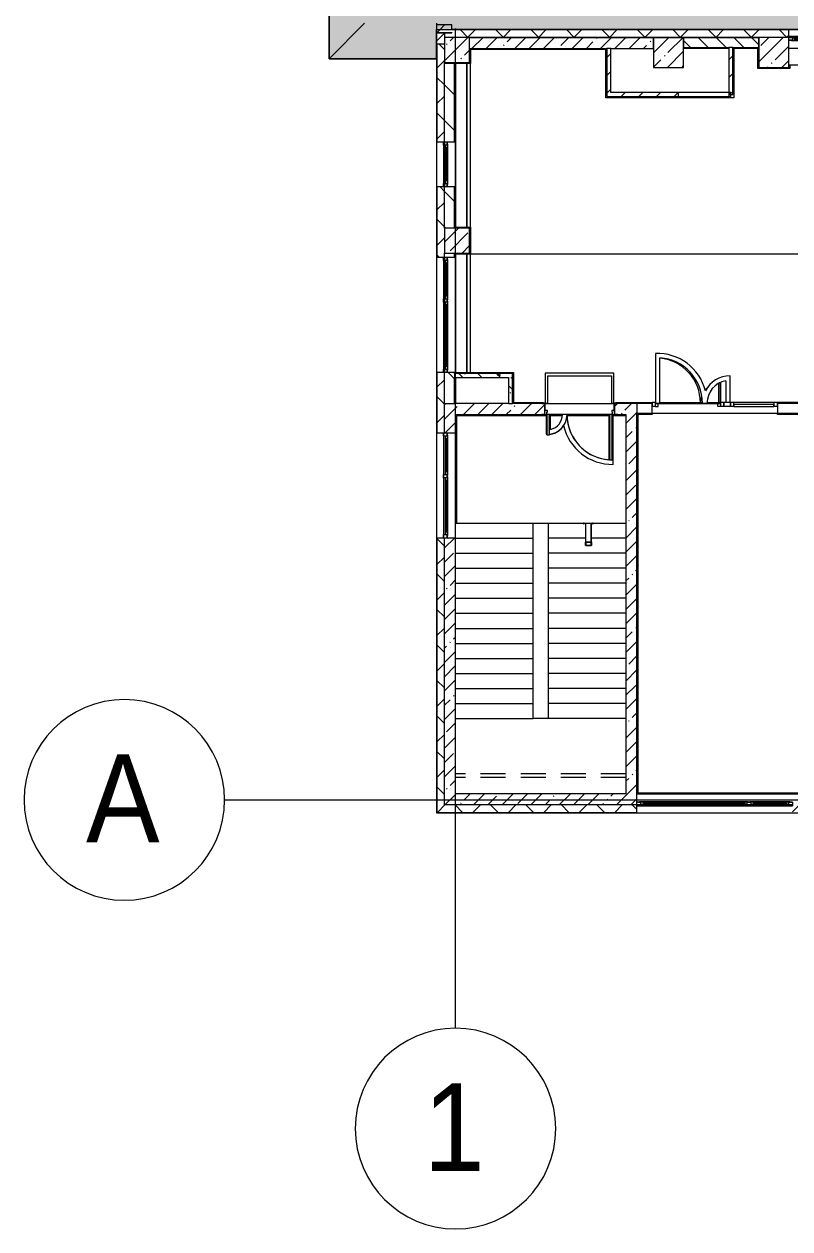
# Model space of a CAD drawing. Header units: millimetres. Extents: x -8624 to 200664, y -8553 to 29000.
# Drawn here: x -8496 to 6781, y -8553 to 15466 of the extents above; entities that cross this region are included whole.
import ezdxf

# ---------------------------------------------------------------- set-up
doc = ezdxf.new("R2010")
doc.units = ezdxf.units.MM
doc.linetypes.add('200_ШТРИХ__ш1_п0_6_', pattern=[800, 500, -300])
doc.linetypes.add('Осевая', pattern=[15875, 3175, -2381.25, 7937.5, -2381.25])
for name, color, linetype, lineweight in [('A-DETL', 7, 'Continuous', 5), ('A-DETL-MBND-1', 7, '200_ШТРИХ__ш1_п0_6_', 9), ('A-GENM', 7, 'Continuous', 5), ('A-GLAZ', 7, 'Continuous', 5), ('A-GLAZ-CURT', 7, 'Continuous', 5), ('A-GLAZ-CWMG', 7, 'Continuous', 5), ('A-WALL', 7, 'Continuous', 5), ('A-WALL-1', 7, 'Continuous', 9), ('I-WALL', 7, 'Continuous', 5), ('S-COLS', 7, 'Continuous', 5), ('S-STRS', 7, 'Continuous', 5), ('Оси', 7, 'Continuous', 9), ('Оси-1', 7, 'Continuous', 20), ('Оси-2', 7, 'Осевая', 9)]:
    doc.layers.add(name, color=color, linetype=linetype, lineweight=lineweight)
doc.layers.add('A-DETL-GENF-1', color=7, linetype='Continuous', lineweight=9, true_color=0xc0c0c0, transparency=0.4)
for name, color, linetype, lineweight, true_color in [('A-DETL-GENF-2', 7, 'Continuous', 5, 0xaaaaaa), ('A-DOOR-2', 7, 'Continuous', 5, 0xe2e2e2), ('A-DOOR-3', 7, 'Continuous', 5, 0xaaaaaa), ('A-DOOR-FRAM-1', 7, 'Continuous', 5, 0xe2e2e2), ('A-DOOR-FRAM-3', 7, 'Continuous', 5, 0xaaaaaa), ('A-FLOR-2', 7, 'Continuous', 5, 0xaaaaaa), ('A-GENM-1', 7, 'Continuous', 5, 0x737373), ('A-WALL-2', 7, 'Continuous', 5, 0x737373), ('I-WALL-2', 7, 'Continuous', 5, 0x737373), ('I-WALL-3', 7, 'Continuous', 5, 0x787878)]:
    doc.layers.add(name, color=color, linetype=linetype, lineweight=lineweight, true_color=true_color)
doc.styles.add('Arial', font='arial.ttf', dxfattribs={"width": 0.9, "height": 1750})
pattern_1 = [(135, (0, 0), (-353.553, -353.553), [])]
pattern_2 = [(45, (0, 0), (-353.5534, 353.5534), []), (135, (0, 0), (-353.5534, -353.5534), [])]
pattern_3 = [(45, (0, 0), (-285.123, 285.123), []), (45, (285.12, 0), (-285.123, 285.123), [504.031, -100.806, 16.764, -84.042])]
pattern_4 = [(135, (0, 0), (-377.17, -377.17), [533.4, -88.9, 17.78, -88.9]), (135, (0, 376.94), (-377.17, -377.17), []), (50, (0, 0), (637.645, -55.787), [66.675, -733.425]), (355, (0, 0), (-123.35, 668.7), [53.34, -586.74]), (100.451, (53.14, -4.65), (514.3, 612.91), [56.665, -623.315]), (46.184, (0, 177.8), (948.78, -147.15), [100.01, -1100.14]), (96.636, (79.1, 165.5), (830.91, 866), [85, -934.97]), (351.184, (0, 177.8), (830.92, 865.99), [80.01, -880.11]), (21, (88.9, 133.35), (530.65, -357.928), [66.675, -733.425]), (326, (88.9, 133.35), (216.31, 644.66), [53.34, -586.74]), (71.451, (133.1, 103.5), (746.96, 286.724), [56.665, -623.315]), (37.5, (0, 0), (10.8105, 295.9426), [16.764, -562.864, 16.764, -578.866, -588.962]), (37.5, (0, 0), (10.8105, 295.9426), [-1175.258, 16.764, -572.198]), (7.5, (0, 0), (233.869, 350.632), [16.764, -322.834, 16.764, -549.529, -224.472]), (7.5, (0, 0), (233.869, 350.632), [-905.89, 16.764, -207.708]), (327.5, (-198.25, 0), (474.568, -20.051), [16.764, -205.486, 16.764, -676.656, -920.115]), (327.5, (-198.25, 0), (474.568, -20.051), [-915.67, 16.764, -903.35]), (317.5, (-287.15, 0), (518.452, 88.993), [16.764, -272.16, 16.764, -443.738, -653.415]), (317.5, (-287.15, 0), (518.452, 88.993), [-749.427, 16.764, -636.65])]
pattern_5 = [(45, (0, 0), (-176.7767, 176.7767), [])]

# ---------------------------------------------------------------- blocks, each defined once
blk = doc.blocks.new('парапет1 - парапет-18629556-3_1_3_птичка копия 1')
at = {"layer": 'A-GENM'}
for p, q in [((-2411, 14773), (-2411, 27400)), ((-268, 14773), (-2411, 14773))]:
    blk.add_line(p, q, dxfattribs=at)
at = {"layer": 'A-GENM-1'}
for p, q in [((-2409, 14775), (-1702, 15482)), ((-268, 15482), (-268, 14775))]:
    blk.add_line(p, q, dxfattribs=at)
blk = doc.blocks.new('120_Окно_СКБ_2Ст - 120_Окно_СКБ_2Ст 3100х2500 _мал_ створка слева-2_-22446420-3_1_3_птичка копия 1')
at = {"layer": 'A-GLAZ'}
for p, q in [((-1550, -127), (-1550, -57)), ((-1550, -57), (-1480, -57)), ((1550, -57), (-1550, -57)), ((-1480, -127), (-1550, -127)), ((-1550, -127), (-1500, -127)), ((-1480, -127), (-1500, -127)), ((-1500, -127), (-1500, -137)), ((-1500, -137), (-700, -137)), ((-700, -137), (-1500, -137)), ((-1480, -57), (-1480, -127)), ((-720, -87), (-1480, -87)), ((-1480, -87), (-1480, -127)), ((-1430, -137), (-1430, -87)), ((-1430, -107), (-770, -107)), ((-770, -117), (-1430, -117)), ((-770, -137), (-770, -87)), ((-720, -127), (-720, -57)), ((-720, -57), (-650, -57)), ((-720, -127), (-720, -87)), ((-650, -127), (-720, -127)), ((-700, -127), (-720, -127)), ((-700, -127), (-670, -127)), ((-700, -137), (-700, -127)), ((-650, -127), (-670, -127)), ((-670, -127), (-670, -137)), ((-670, -137), (1500, -137)), ((1500, -137), (-670, -137)), ((-650, -57), (-650, -127)), ((1480, -87), (-650, -87)), ((-650, -87), (-650, -127)), ((-600, -137), (-600, -87)), ((-600, -107), (1430, -107)), ((1430, -117), (-600, -117)), ((1430, -137), (1430, -87)), ((1480, -127), (1480, -57)), ((1480, -57), (1550, -57)), ((1480, -127), (1480, -87)), ((1550, -127), (1480, -127)), ((1500, -127), (1480, -127)), ((1500, -127), (1550, -127)), ((1500, -137), (1500, -127)), ((1550, -57), (1550, -127))]:
    blk.add_line(p, q, dxfattribs=at)
blk = doc.blocks.new('BSC_Колонна _Прямоугольная - 500х500-V36-3_1_3_птичка копия 1')
at = {"layer": 'S-COLS'}
h = blk.add_hatch(dxfattribs=at)
h.set_pattern_fill('FP_44', color=256, style=0, pattern_type=2)
h.set_pattern_definition([(45, (-140, -14950), (-285.123, 285.123), []), (45, (145.12, -14950), (-285.123, 285.123), [504.031, -100.806, 16.764, -84.042])])
h.paths.add_polyline_path([(-250, -250), (250, -250), (250, 250), (-250, 250)])
for p, q in [((250, 250), (-250, 250)), ((-250, 250), (-250, -250)), ((250, -250), (250, 250)), ((-250, -250), (250, -250))]:
    blk.add_line(p, q, dxfattribs=at)
blk = doc.blocks.new('120_Окно_СКБ_1Ст - 120_Окно_СКБ_1Ст 900х2500_h_-20664874-3_1_3_птичка копия 1')
at = {"layer": 'A-GLAZ'}
for p, q in [((-450, -127), (-450, -57)), ((-450, -57), (-380, -57)), ((450, -57), (-450, -57)), ((-380, -127), (-450, -127)), ((-450, -127), (-400, -127)), ((-380, -127), (-400, -127)), ((-400, -127), (-400, -137)), ((-400, -137), (400, -137)), ((400, -137), (-400, -137)), ((-380, -57), (-380, -127)), ((380, -87), (-380, -87)), ((-380, -87), (-380, -127)), ((-330, -137), (-330, -87)), ((-330, -107), (330, -107)), ((330, -117), (-330, -117)), ((330, -137), (330, -87)), ((380, -127), (380, -57)), ((380, -57), (450, -57)), ((380, -127), (380, -87)), ((450, -127), (380, -127)), ((400, -127), (380, -127)), ((400, -127), (450, -127)), ((400, -137), (400, -127)), ((450, -57), (450, -127))]:
    blk.add_line(p, q, dxfattribs=at)
blk = doc.blocks.new('120_Окно_СКБ_2Ст - 120_Окно_СКБ_2Ст 2100х2400 _мал створка справа_-22446225-3_1_3_птичка копия 1')
at = {"layer": 'A-GLAZ'}
for p, q in [((-1050, -127), (-1050, -57)), ((-1050, -57), (-980, -57)), ((1050, -57), (-1050, -57)), ((-980, -127), (-1050, -127)), ((-1050, -127), (-1000, -127)), ((-980, -127), (-1000, -127)), ((-1000, -127), (-1000, -137)), ((-1000, -137), (170, -137)), ((170, -137), (-1000, -137)), ((-980, -57), (-980, -127)), ((150, -87), (-980, -87)), ((-980, -87), (-980, -127)), ((-930, -137), (-930, -87)), ((-930, -107), (100, -107)), ((100, -117), (-930, -117)), ((100, -137), (100, -87)), ((150, -127), (150, -57)), ((150, -57), (220, -57)), ((150, -127), (150, -87)), ((220, -127), (150, -127)), ((170, -127), (150, -127)), ((170, -127), (200, -127)), ((170, -137), (170, -127)), ((220, -127), (200, -127)), ((200, -127), (200, -137)), ((200, -137), (1000, -137)), ((1000, -137), (200, -137)), ((220, -57), (220, -127)), ((980, -87), (220, -87)), ((220, -87), (220, -127)), ((270, -137), (270, -87)), ((270, -107), (930, -107)), ((930, -117), (270, -117)), ((930, -137), (930, -87)), ((980, -127), (980, -57)), ((980, -57), (1050, -57)), ((980, -127), (980, -87)), ((1050, -127), (980, -127)), ((1000, -127), (980, -127)), ((1000, -127), (1050, -127)), ((1000, -137), (1000, -127)), ((1050, -57), (1050, -127))]:
    blk.add_line(p, q, dxfattribs=at)
blk = doc.blocks.new('120_Окно_СКБ_2Ст - 120_Окно_СКБ_2Ст 2300х2500 _мал створка справа_-22272277-3_1_3_птичка копия 1')
at = {"layer": 'A-GLAZ'}
for p, q in [((-1150, -127), (-1150, -57)), ((-1150, -57), (-1080, -57)), ((1150, -57), (-1150, -57)), ((-1080, -127), (-1150, -127)), ((-1150, -127), (-1100, -127)), ((-1080, -127), (-1100, -127)), ((-1100, -127), (-1100, -137)), ((-1100, -137), (270, -137)), ((270, -137), (-1100, -137)), ((-1080, -57), (-1080, -127)), ((250, -87), (-1080, -87)), ((-1080, -87), (-1080, -127)), ((-1030, -137), (-1030, -87)), ((-1030, -107), (200, -107)), ((200, -117), (-1030, -117)), ((200, -137), (200, -87)), ((250, -127), (250, -57)), ((250, -57), (320, -57)), ((250, -127), (250, -87)), ((320, -127), (250, -127)), ((270, -127), (250, -127)), ((270, -127), (300, -127)), ((270, -137), (270, -127)), ((320, -127), (300, -127)), ((300, -127), (300, -137)), ((300, -137), (1100, -137)), ((1100, -137), (300, -137)), ((320, -57), (320, -127)), ((1080, -87), (320, -87)), ((320, -87), (320, -127)), ((370, -137), (370, -87)), ((370, -107), (1030, -107)), ((1030, -117), (370, -117)), ((1030, -137), (1030, -87)), ((1080, -127), (1080, -57)), ((1080, -57), (1150, -57)), ((1080, -127), (1080, -87)), ((1150, -127), (1080, -127)), ((1100, -127), (1080, -127)), ((1100, -127), (1150, -127)), ((1100, -137), (1100, -127)), ((1150, -57), (1150, -127))]:
    blk.add_line(p, q, dxfattribs=at)
blk = doc.blocks.new('110_Дверь_СКБ_2Ст - Д-1 Лестничная клетка EIS60-24280000-3_1_3_птичка копия 1')
at = {"layer": 'A-DOOR-2'}
for points in [[(-637.5, 1010), (-637.5, 110), (-587.5, 110), (-587.5, 1010)], [(612.5, 510), (612.5, 110), (662.5, 110), (662.5, 510), (633.7, 510)], [(712.5, 30), (697.5, 30), (697.5, -110), (712.5, -110), (712.5, -37.8)]]:
    blk.add_hatch(color=256, dxfattribs=at).paths.add_polyline_path(points)
h = blk.add_hatch(color=256, dxfattribs=at)
h.paths.add_polyline_path([(662.5, 110), (662.5, 60), (652.5, 60), (652.5, 30), (712.5, 30), (712.5, 110)])
h.paths.add_polyline_path([(-637.5, 110), (-687.5, 110), (-687.5, 30), (-627.5, 30), (-627.5, 60), (-637.5, 60)])
at = {"layer": 'A-DOOR-FRAM-1'}
for points in [[(-672.5, 118), (-742.5, 118), (-742.5, 110), (-672.5, 110)], [(-672.5, 30), (-687.5, 30), (-687.5, -110), (-672.5, -110)], [(697.5, 118), (697.5, 110), (767.5, 110), (767.5, 118)], [(-690.3, -110), (-742.5, -110), (-742.5, -118), (-672.5, -118), (-672.5, -110)], [(697.5, -110), (697.5, -118), (767.5, -118), (767.5, -110)]]:
    blk.add_hatch(color=256, dxfattribs=at).paths.add_polyline_path(points)
at = {"layer": 'A-DOOR-3'}
for p, q in [((-637.5, 1010), (-637.5, 110)), ((-587.5, 1010), (-637.5, 1010)), ((-587.5, 110), (-587.5, 1010)), ((662.5, 510), (612.5, 510)), ((612.5, 510), (612.5, 110)), ((662.5, 110), (662.5, 510)), ((-637.5, 110), (-587.5, 110)), ((612.5, 110), (662.5, 110))]:
    blk.add_line(p, q, dxfattribs=at)
for centre, radius, start, end in [((-637.5, 110), 900, 0, 90), ((662.5, 110), 400, 90, 180)]:
    blk.add_arc(centre, radius, start, end, dxfattribs=at)
at = {"layer": 'A-DOOR-FRAM-3'}
for p, q in [((-672.5, 118), (-742.5, 118)), ((-742.5, 118), (-742.5, 110)), ((-742.5, 110), (-672.5, 110)), ((-637.5, 110), (-687.5, 110)), ((-687.5, 110), (-687.5, 30)), ((-687.5, 30), (-627.5, 30)), ((-672.5, 30), (-687.5, 30)), ((-687.5, 30), (-687.5, -110)), ((-672.5, 110), (-672.5, 118)), ((-672.5, -110), (-672.5, 30)), ((-637.5, 60), (-637.5, 110)), ((-627.5, 60), (-637.5, 60)), ((-627.5, 30), (-627.5, 60)), ((662.5, 60), (652.5, 60)), ((652.5, 60), (652.5, 30)), ((652.5, 30), (712.5, 30)), ((662.5, 110), (662.5, 60)), ((712.5, 110), (662.5, 110)), ((767.5, 118), (697.5, 118)), ((697.5, 118), (697.5, 110)), ((697.5, 110), (767.5, 110)), ((712.5, 30), (697.5, 30)), ((697.5, 30), (697.5, -110)), ((712.5, 30), (712.5, 110)), ((712.5, -110), (712.5, 30)), ((767.5, 110), (767.5, 118)), ((-672.5, -110), (-742.5, -110)), ((-742.5, -110), (-742.5, -118)), ((-742.5, -118), (-672.5, -118)), ((-687.5, -110), (-672.5, -110)), ((-672.5, -118), (-672.5, -110)), ((697.5, -110), (712.5, -110)), ((767.5, -110), (697.5, -110)), ((697.5, -110), (697.5, -118)), ((697.5, -118), (767.5, -118)), ((767.5, -118), (767.5, -110))]:
    blk.add_line(p, q, dxfattribs=at)
blk = doc.blocks.new('Анкер клиновой - Анкер клиновой МКТ В 10-10-16_85-V75-3_1_3_птичка копия 1')
at = {"layer": 'A-DETL-MBND-1'}
for p, q in [((74812, 5516), (74812, 5512)), ((74812, 5512), (74828, 5512)), ((74828, 5512), (74812, 5512)), ((74815, 5516), (74815, 5502)), ((74815, 5502), (74825, 5502)), ((74825, 5502), (74815, 5502)), ((74825, 5502), (74825, 5516)), ((74828, 5512), (74828, 5516))]:
    blk.add_line(p, q, dxfattribs=at)
blk = doc.blocks.new('ОМ_Труба_ГОСТ 8639-82 - ОМ_Труба_ГОСТ 8639-82-V99-3_1_3_птичка копия 1')
at = {"layer": 'A-DETL-MBND-1'}
for p, q in [((2701, 5520), (2701, 5133)), ((2707, 5070), (2707, 5520)), ((2815, 5070), (2815, 5520)), ((2821, 5133), (2821, 5520)), ((2701, 5075), (2701, 5133)), ((2707, 5133), (2707, 5075)), ((2710, 5138), (2812, 5138)), ((2812, 5135), (2710, 5135)), ((2710, 5073), (2812, 5073)), ((2812, 5070), (2710, 5070)), ((2815, 5075), (2815, 5133)), ((2821, 5133), (2821, 5075))]:
    blk.add_line(p, q, dxfattribs=at)
at = {"layer": 'A-DETL-MBND-1', "flags": 128}
for points in [[(2701, 5133), (2701, 5134), (2702, 5135), (2703, 5136), (2704, 5137), (2706, 5137), (2708, 5138), (2710, 5138)], [(2710, 5070), (2708, 5070), (2706, 5070), (2704, 5071), (2703, 5072), (2702, 5073), (2701, 5074), (2701, 5075)], [(2710, 5135), (2709, 5135), (2708, 5134), (2708, 5134), (2707, 5134), (2707, 5134), (2707, 5133), (2707, 5133)], [(2707, 5075), (2707, 5074), (2707, 5074), (2707, 5074), (2708, 5073), (2708, 5073), (2709, 5073), (2710, 5073)], [(2812, 5138), (2814, 5138), (2816, 5137), (2817, 5137), (2819, 5136), (2820, 5135), (2820, 5134), (2821, 5133)], [(2815, 5133), (2815, 5133), (2814, 5134), (2814, 5134), (2814, 5134), (2813, 5134), (2812, 5135), (2812, 5135)], [(2821, 5075), (2820, 5074), (2820, 5073), (2819, 5072), (2817, 5071), (2816, 5070), (2814, 5070), (2812, 5070)], [(2812, 5073), (2812, 5073), (2813, 5073), (2814, 5073), (2814, 5074), (2814, 5074), (2815, 5074), (2815, 5075)]]:
    blk.add_lwpolyline(points, dxfattribs=at)
blk = doc.blocks.new('120_Окно_СКБ_1Ст - 120_Окно_СКБ_1Ст_900х2500_h_-20705657-3_1_3_птичка копия 1')
at = {"layer": 'A-GLAZ'}
for p, q in [((-450, -127), (-450, -57)), ((-450, -57), (-380, -57)), ((450, -57), (-450, -57)), ((-380, -127), (-450, -127)), ((-450, -127), (-400, -127)), ((-380, -127), (-400, -127)), ((-400, -127), (-400, -137)), ((-400, -137), (400, -137)), ((400, -137), (-400, -137)), ((-380, -57), (-380, -127)), ((380, -87), (-380, -87)), ((-380, -87), (-380, -127)), ((-330, -137), (-330, -87)), ((-330, -107), (330, -107)), ((330, -117), (-330, -117)), ((330, -137), (330, -87)), ((380, -127), (380, -57)), ((380, -57), (450, -57)), ((380, -127), (380, -87)), ((450, -127), (380, -127)), ((400, -127), (380, -127)), ((400, -127), (450, -127)), ((400, -137), (400, -127)), ((450, -57), (450, -127))]:
    blk.add_line(p, q, dxfattribs=at)
blk = doc.blocks.new('BSC_Колонна _Прямоугольная - 500х500-V123-3_1_3_птичка копия 1')
at = {"layer": 'S-COLS'}
h = blk.add_hatch(dxfattribs=at)
h.set_pattern_fill('FP_100', color=256, style=0, pattern_type=2)
h.set_pattern_definition([(45, (-140, -11150), (-285.123, 285.123), []), (45, (145.12, -11150), (-285.123, 285.123), [504.031, -100.806, 16.764, -84.042])])
h.paths.add_polyline_path([(-250, -250), (250, -250), (250, 250), (-250, 250), (-250, 94)])
for p, q in [((250, 250), (-250, 250)), ((-250, 250), (-250, -250)), ((250, -250), (250, 250)), ((-250, -250), (250, -250))]:
    blk.add_line(p, q, dxfattribs=at)
blk = doc.blocks.new('Прямоугольный импост - 50 x 70 мм-V154-3_1_3_птичка копия 1')
at = {"layer": 'A-GLAZ-CWMG'}
for p, q in [((-70, 35), (0, 35)), ((-70, -35), (-70, 35)), ((0, 35), (0, -35)), ((0, -35), (-70, -35))]:
    blk.add_line(p, q, dxfattribs=at)
blk = doc.blocks.new('Дверь_Витражная_остекление_ - ДВН_ДАО_Главный вход_1200 в свету-V155-3_1_3_птичка копия 1')
at = {"layer": 'A-DOOR-2'}
blk.add_hatch(color=256, dxfattribs=at).paths.add_polyline_path([(647, 30), (647, 430), (635, 430), (607, 416), (607, 30), (626, 30)])
at = {"layer": 'A-DETL-GENF-2'}
for p, q in [((607, 416), (607, 30)), ((647, 430), (635, 430)), ((647, 35), (647, 430)), ((-592, -40), (-592, 23)), ((592, -40), (592, 30)), ((592, 30), (647, 30)), ((607, 30), (647, 30)), ((-647, -40), (-592, -40)), ((647, -40), (592, -40))]:
    blk.add_line(p, q, dxfattribs=at)
at = {"layer": 'A-DOOR-3'}
blk.add_line((647, 430), (647, 35), dxfattribs=at)
for centre, radius, start, end in [((-647, 30), 895, 360, 84.2645), ((647, 30), 400, 132.2351, 140.3871), ((647, 30), 400, 90, 93.429), ((647, 30), 400, 159.4182, 180)]:
    blk.add_arc(centre, radius, start, end, dxfattribs=at)
blk = doc.blocks.new('Системная панель - Стемалит - 40мм-32257327-3_1_3_птичка копия 1')
at = {"layer": 'A-GLAZ-CURT'}
for p, q in [((65, 35), (-65, 35)), ((-65, 35), (-65, -35)), ((65, -35), (65, 35)), ((-65, -35), (65, -35))]:
    blk.add_line(p, q, dxfattribs=at)
blk = doc.blocks.new('Прямоугольный импост - 50 x 70 мм-31687886-3_1_3_птичка копия 1')
at = {"layer": 'A-GLAZ-CWMG'}
for p, q in [((-35, 35), (35, 35)), ((-35, -35), (-35, 35)), ((35, 35), (35, -35)), ((35, -35), (-35, -35))]:
    blk.add_line(p, q, dxfattribs=at)
blk = doc.blocks.new('Прямоугольный импост - 50 x 70 мм-31701779-3_1_3_птичка копия 1')
at = {"layer": 'A-GLAZ-CWMG'}
for p, q in [((0, 35), (-70, 35)), ((-70, 35), (-70, -35)), ((0, -35), (0, 35)), ((-70, -35), (0, -35))]:
    blk.add_line(p, q, dxfattribs=at)
blk = doc.blocks.new('Системная панель - Стекло - 40мм-V156-3_1_3_птичка копия 1')
at = {"layer": 'A-GLAZ-CURT'}
for p, q in [((397.5, 0), (-397.5, 0)), ((-397.5, 0), (-397.5, -40)), ((397.5, -40), (397.5, 0)), ((-397.5, -40), (397.5, -40))]:
    blk.add_line(p, q, dxfattribs=at)
blk = doc.blocks.new('Прямоугольный импост - 50 x 70 мм-31702100-3_1_3_птичка копия 1')
at = {"layer": 'A-GLAZ-CWMG'}
for p, q in [((-35, 35), (35, 35)), ((-35, -35), (-35, 35)), ((35, 35), (35, -35)), ((35, -35), (-35, -35))]:
    blk.add_line(p, q, dxfattribs=at)
blk = doc.blocks.new('Прямоугольный импост - 50 x 70 мм-31720914-3_1_3_птичка копия 1')
at = {"layer": 'A-GLAZ-CWMG'}
blk.add_line((32940, 7920), (32145, 7920), dxfattribs=at)
blk = doc.blocks.new('Зашивка приборов отопления35 - Зашивка приборов отопления-33324623-3_1_3_птичка копия 1')
at = {"layer": 'A-WALL'}
for p, q in [((34188, 26793), (34188, 26567)), ((37448, 26793), (34188, 26793)), ((37448, 26567), (37448, 26793)), ((34188, 26567), (37448, 26567)), ((37448, 26567), (34188, 26567)), ((34188, 26567), (34188, 26492)), ((34188, 26492), (37448, 26492)), ((37448, 26492), (37448, 26567))]:
    blk.add_line(p, q, dxfattribs=at)
blk = doc.blocks.new('Зашивка приборов отопления36 - Зашивка приборов отопления-33324807-3_1_3_птичка копия 1')
at = {"layer": 'A-WALL'}
for p, q in [((34188, 26793), (34188, 26567)), ((36549, 26793), (34188, 26793)), ((36549, 26567), (36549, 26793)), ((34188, 26567), (36549, 26567)), ((36545, 26567), (34188, 26567)), ((34188, 26567), (34188, 26492)), ((34188, 26492), (36545, 26492)), ((36545, 26492), (36545, 26567))]:
    blk.add_line(p, q, dxfattribs=at)
blk = doc.blocks.new('Зашивка приборов отопления37 - Зашивка приборов отопления-33325027-3_1_3_птичка копия 1')
at = {"layer": 'A-DETL-MBND-1'}
for p, q in [((121055, 18487), (124455, 18487)), ((121055, 18412), (124455, 18412))]:
    blk.add_line(p, q, dxfattribs=at)
blk = doc.blocks.new('Ось сетки - D8-29747960-3_1_3_птичка копия 1')
at = {"layer": 'Оси-1'}
for start, end in [(360, 180), (180, 360)]:
    blk.add_arc((0, 0), 4, start, end, dxfattribs=at)

msp = doc.modelspace()

# ---------------------------------------------------------------- hatches: boundary and pattern name
at = {"layer": 'A-DETL-GENF-1'}
msp.add_hatch(color=256, dxfattribs=at).paths.add_polyline_path([(-684.3, 14774.9), (-268, 14774.9), (-268, 15358), (38760, 15358), (38760, 23888.3), (33928.1, 23888.3), (33928.1, 27398.1), (-2409.1, 27398.1), (-2409.1, 14774.9), (-1125.6, 14774.9)])
at = {"layer": 'A-WALL'}
h = msp.add_hatch(dxfattribs=at)
h.set_pattern_fill('FP_27', color=256, style=0, pattern_type=2)
h.set_pattern_definition(pattern_2)
h.paths.add_polyline_path([(42160, 15200), (42160, 15350), (37810, 15350), (37810, 15200), (41243.1, 15200)])
h.paths.add_polyline_path([(28885.5, 15200), (32110, 15200), (32110, 15350), (30017, 15349), (30017, 15288), (30010, 15285), (29237, 15288), (29237, 15350), (25610.3, 15349), (25610.3, 15288), (25603.3, 15285), (24430.3, 15288), (24430.3, 15350), (19790, 15349), (19790, 15288), (19783, 15285), (19010, 15288), (19010, 15350), (14783, 15349), (14783, 15288), (14762.6, 15285), (14603, 15288), (14602.8, 15350), (12860, 15350), (12860, 15200), (26410, 15200)])
h.paths.add_polyline_path([(33610, 15200), (33760, 15200), (33760, 15350), (33610, 15350), (33610, 15229.5)])
h.paths.add_polyline_path([(34660, 15200), (35410, 15200), (35410, 15350), (34660, 15350)])
h.paths.add_polyline_path([(9760, 15200), (9760, 15350), (9160, 15350), (9160, 15200), (9466.6, 15200)])
h.paths.add_polyline_path([(6760, 15200), (6760, 15350), (40, 15350), (40, 15293), (-110, 15293), (-110, 15200), (6160, 15200)])
h.paths.add_polyline_path([(7660, 15200), (8260, 15200), (8260, 15350), (7660, 15350), (7660, 15229.5)])
h.paths.add_polyline_path([(33010, 15200), (33240, 15200), (33235, 15350), (33010, 15350), (33010, 15229.5)])
h = msp.add_hatch(dxfattribs=at)
h.set_pattern_fill('FP_25', color=256, style=0, pattern_type=2)
h.set_pattern_definition([(135, (0, 0), (-176.7767, -176.7767), [])])
h.paths.add_polyline_path([(12997.3, 15000), (13710, 15000), (13710, 15200), (12860, 15200), (12860, 15000), (12961.3, 15000)])
h.paths.add_polyline_path([(4660, 15000), (6160, 15000), (6160, 15200), (4660, 15200)])
h.paths.add_polyline_path([(9466.6, 15000), (9760, 15000), (9760, 15200), (9160, 15200), (9160, 15000)])
h.paths.add_polyline_path([(7660, 15000), (8260, 15000), (8260, 15200), (7660, 15200)])
h = msp.add_hatch(dxfattribs=at)
h.set_pattern_fill('FP_27', color=256, style=0, pattern_type=2)
h.set_pattern_definition(pattern_2)
h.paths.add_polyline_path([(-268, 14973), (-260, 14973), (-260, 15073), (-268, 15073)])
h = msp.add_hatch(dxfattribs=at)
h.set_pattern_fill('FP_27', color=256, style=0, pattern_type=2)
h.set_pattern_definition(pattern_2)
h.paths.add_polyline_path([(-260, 14923), (-260, 14973), (-268, 14973), (-268, 14923)])
h = msp.add_hatch(dxfattribs=at)
h.set_pattern_fill('FP_27', color=256, style=0, pattern_type=2)
h.set_pattern_definition(pattern_2)
h.paths.add_polyline_path([(-260, -100), (-110, -100), (-110, 5220), (-260, 5220), (-260, 2703.7)])
h.paths.add_polyline_path([(-260, 7320), (-110, 7320), (-110, 8520), (-260, 8520), (-260, 8397.2)])
h.paths.add_polyline_path([(-260, 10820), (-110, 10820), (-110, 12220), (-260, 12220), (-260, 11813.3)])
h.paths.add_polyline_path([(-242.9, 13120), (-110, 13120), (-110, 15073), (-260, 15073), (-260, 13120)])
h = msp.add_hatch(dxfattribs=at)
h.set_pattern_fill('FP_27', color=256, style=0, pattern_type=2)
h.set_pattern_definition(pattern_2)
h.paths.add_polyline_path([(56410, -250), (56627.1, -250), (56627.1, -100), (56410, -100), (56410, -143.1)])
h.paths.add_polyline_path([(55510, -250), (55510, -100), (54760, -100), (54760, -250), (55366, -250)])
h.paths.add_polyline_path([(43410, -250), (44310, -250), (44310, -100), (42660, -100), (42660, -250), (43008.4, -250)])
h.paths.add_polyline_path([(47410, -250), (48160, -250), (48160, -100), (47410, -100)])
h.paths.add_polyline_path([(41243.1, -250), (41760, -250), (41760, -100), (41140, -100), (41140, -250)])
h.paths.add_polyline_path([(50260, -250), (51010, -250), (51010, -100), (50260, -100)])
h.paths.add_polyline_path([(52660, -250), (52660, -100), (51910, -100), (51910, -250)])
h.paths.add_polyline_path([(37712.4, -250), (39040, -250), (39040, -100), (37423, -100), (37423, -250)])
h.paths.add_polyline_path([(36523, -250), (36523, -100), (35970, -100), (35970, -250)])
h.paths.add_polyline_path([(31533.6, -250), (32110, -250), (32110, -100), (30882.8, -100), (30882.8, -250)])
h.paths.add_polyline_path([(33870, -250), (33870, -100), (33010, -100), (33010, -250), (33299, -250)])
h.paths.add_polyline_path([(29768.2, -250), (29982.8, -250), (29982.8, -100), (29209.7, -100), (29209.7, -250)])
h.paths.add_polyline_path([(26160, -250), (26409.7, -250), (26409.7, -100), (24810, -100), (24810, -250), (25560, -250)])
h.paths.add_polyline_path([(22510, -250), (22710, -250), (22710, -100), (21610, -100), (21610, -250), (21910, -250)])
h.paths.add_polyline_path([(20710, -250), (20710, -100), (19360, -100), (19360, -250), (20058.7, -250)])
h.paths.add_polyline_path([(14860, -250), (15610, -250), (15610, -100), (14860, -100)])
h.paths.add_polyline_path([(16510, -250), (17260, -250), (17260, -100), (16510, -100)])
h.paths.add_polyline_path([(6830, -250), (8259.7, -250), (8259.7, -100), (6830, -100)])
h.paths.add_polyline_path([(11110, -250), (11110, -100), (10359.7, -100), (10359.7, -250)])
h.paths.add_polyline_path([(12010, -250), (12760, -250), (12760, -100), (12010, -100)])
h.paths.add_polyline_path([(2405.1, -250), (3730, -250), (3729.1, -100), (-260, -100), (-260, -250), (639.8, -250)])
at = {"layer": 'I-WALL'}
h = msp.add_hatch(dxfattribs=at)
h.set_pattern_fill('FP_27', color=256, style=0, pattern_type=2)
h.set_pattern_definition(pattern_2)
h.paths.add_polyline_path([(40, 15358), (40, 15450), (-268, 15450), (-268, 15358), (-242.9, 15358)])
h = msp.add_hatch(dxfattribs=at)
h.set_pattern_fill('FP_27', color=256, style=0, pattern_type=2)
h.set_pattern_definition(pattern_2)
h.paths.add_polyline_path([(-268, 15300), (40, 15300), (40, 15358), (-268, 15358), (-268, 15341.3)])
h = msp.add_hatch(dxfattribs=at)
h.set_pattern_fill('FP_23', color=256, style=0, pattern_type=2)
h.set_pattern_definition(pattern_3)
h.paths.add_polyline_path([(-110, 15073), (-110, 15293), (-268, 15293), (-263, 15073), (-242.9, 15073)])
h = msp.add_hatch(dxfattribs=at)
h.set_pattern_fill('FP_23', color=256, style=0, pattern_type=2)
h.set_pattern_definition(pattern_3)
h.paths.add_polyline_path([(3210, 14980), (4060, 14980), (4060, 15200), (390, 15200), (390, 14980), (3130, 14980)])
h = msp.add_hatch(dxfattribs=at)
h.set_pattern_fill('FP_28', color=256, style=0, pattern_type=2)
h.set_pattern_definition(pattern_5)
h.paths.add_polyline_path([(3210, 14100), (3210, 14980), (3130, 14980), (3130, 14100)])
h = msp.add_hatch(dxfattribs=at)
h.set_pattern_fill('FP_28', color=256, style=0, pattern_type=2)
h.set_pattern_definition(pattern_5)
h.paths.add_polyline_path([(5640, 14060), (5640, 15000), (5560, 15000), (5560, 14060)])
h = msp.add_hatch(dxfattribs=at)
h.set_pattern_fill('FP_26', color=256, style=0, pattern_type=2)
h.set_pattern_definition(pattern_1)
h.paths.add_polyline_path([(90, 7900), (90, 8520), (-110, 8520), (-110, 7900)])
h.paths.add_polyline_path([(-110, 10820), (90, 10820), (90, 10900), (-110, 10900)])
h.paths.add_polyline_path([(90, 11400), (90, 12220), (-110, 12220), (-110, 11400)])
h.paths.add_polyline_path([(90, 13120), (90, 14680), (-110, 14680), (-110, 13120)])
h = msp.add_hatch(dxfattribs=at)
h.set_pattern_fill('FP_28', color=256, style=0, pattern_type=2)
h.set_pattern_definition(pattern_5)
h.paths.add_polyline_path([(5600, 14020), (5600, 14100), (5560, 14100), (5560, 14020)])
h.paths.add_polyline_path([(4170.5, 14020), (4560, 14020), (4560, 14100), (3130, 14100), (3130, 14020)])
h = msp.add_hatch(dxfattribs=at)
h.set_pattern_fill('FP_23', color=256, style=0, pattern_type=2)
h.set_pattern_definition(pattern_3)
h.paths.add_polyline_path([(-110, -100), (110, -100), (110, 5220), (-110, 5220), (-110, 2703.7)])
h.paths.add_polyline_path([(-110, 7320), (110, 7320), (110, 7900), (-110, 7900), (-110, 7827.8)])
h = msp.add_hatch(dxfattribs=at)
h.set_pattern_fill('FP_23', color=256, style=0, pattern_type=2)
h.set_pattern_definition(pattern_3)
h.paths.add_polyline_path([(110, 7680), (1885, 7680), (1885, 7900), (110, 7900), (110, 7827.8)])
h.paths.add_polyline_path([(3340, 7680), (3510, 7680), (3510, 7900), (3285, 7900), (3287.8, 7680)])
h = msp.add_hatch(dxfattribs=at)
h.set_pattern_fill('FP_23', color=256, style=0, pattern_type=2)
h.set_pattern_definition(pattern_3)
h.paths.add_polyline_path([(3510, -100), (3730, -100), (3730, 7900), (3510, 7900), (3510, 120)])
h = msp.add_hatch(dxfattribs=at)
h.set_pattern_fill('FP_26', color=256, style=0, pattern_type=2)
h.set_pattern_definition(pattern_1)
h.paths.add_polyline_path([(16660, 7700), (16660, 7900), (15009.3, 7900), (15009.3, 7700), (16210, 7700)])
h.paths.add_polyline_path([(10640, 7700), (12160, 7700), (12160, 7900), (11460, 7900), (11460, 7830), (10660, 7830), (10660, 7900), (8260, 7900), (8260, 7700), (10560, 7700)])
h.paths.add_polyline_path([(7660, 7700), (7660, 7900), (6530, 7900), (6530, 7700), (7111, 7700)])
h.paths.add_polyline_path([(13569.3, 7700), (13569.3, 7900), (12760, 7900), (12760, 7700), (12997.3, 7700)])
h.paths.add_polyline_path([(3730, 7700), (4030, 7700), (4030, 7900), (3730, 7900), (3730, 7827.8)])
h = msp.add_hatch(dxfattribs=at)
h.set_pattern_fill('FP_23', color=256, style=0, pattern_type=2)
h.set_pattern_definition(pattern_3)
h.paths.add_polyline_path([(3287.8, -100), (3510, -100), (3510, 120), (110, 120), (110, -100), (2405.1, -100)])
at = {"layer": 'I-WALL-3'}
h = msp.add_hatch(dxfattribs=at)
h.set_pattern_fill('FP_33', color=256, style=0, pattern_type=2)
h.set_pattern_definition(pattern_4)
h.paths.add_polyline_path([(1170, 8420), (1250, 8420), (1250, 8500), (90, 8500), (90, 8420), (639.8, 8420)])
h = msp.add_hatch(dxfattribs=at)
h.set_pattern_fill('FP_33', color=256, style=0, pattern_type=2)
h.set_pattern_definition(pattern_4)
h.paths.add_polyline_path([(1250, 7900), (1250, 8420), (1170, 8420), (1170, 7900)])
at = {"layer": 'S-COLS'}
h = msp.add_hatch(dxfattribs=at)
h.set_pattern_fill('FP_23', color=256, style=0, pattern_type=2)
h.set_pattern_definition(pattern_3)
h.paths.add_polyline_path([(4060, 14600), (4660, 14600), (4660, 15200), (4060, 15200)])
h = msp.add_hatch(dxfattribs=at)
h.set_pattern_fill('FP_23', color=256, style=0, pattern_type=2)
h.set_pattern_definition(pattern_3)
h.paths.add_polyline_path([(6760, 14600), (6760, 15200), (6160, 15200), (6160, 14600)])

# ---------------------------------------------------------------- linework, layer by layer
at = {"layer": 'A-DETL'}
for p, q in [((-2409.1, 27398.1), (-2409.1, 14774.9)), ((-268, 14774.9), (-268, 15358)), ((-268, 15358), (38760, 15358)), ((-2409.1, 14774.9), (-268, 14774.9))]:
    msp.add_line(p, q, dxfattribs=at)
at = {"layer": 'A-FLOR-2'}
for p, q in [((3111, 14959), (411, 14959)), ((411, 14959), (411, 14679)), ((3111, 13999), (3111, 14959)), ((6140, 14979), (5661, 14979)), ((5661, 14979), (5661, 13999)), ((6140, 14580), (6140, 14979)), ((12941.2, 14980), (6760, 14980)), ((110, 14680), (110, 11420)), ((335, 14680), (110, 14680)), ((335, 11420), (335, 14680)), ((6760, 14655), (12941.2, 14655)), ((6780, 14655), (6780, 14580)), ((6780, 14580), (6140, 14580)), ((5661, 13999), (3111, 13999)), ((110, 11420), (335, 11420)), ((411, 11419), (411, 10880)), ((111, 10880), (111, 8521)), ((335, 10880), (111, 10880)), ((335, 8521), (335, 10880)), ((12961.3, 10880), (336, 10880)), ((4098.1, 8902), (4098.1, 7920)), ((4188.1, 7907.6), (4188.1, 8810.8)), ((111, 8521), (335, 8521)), ((411, 8521), (1270, 8521)), ((1270, 8521), (1270, 7921)), ((1899.8, 8506.5), (1899.8, 7908)), ((3269.7, 8506.5), (1899.8, 8506.5)), ((1949.8, 7906.5), (1949.8, 8456.5)), ((1949.8, 8456.5), (3219.7, 8456.5)), ((3219.7, 8456.5), (3219.7, 7906.5)), ((3269.7, 7906.5), (3269.7, 8506.5)), ((5587.3, 7920), (5587.3, 8451.5)), ((5499.8, 8354.4), (5499.8, 7920)), ((1270, 7921), (1860, 7921)), ((1860, 7921), (1860, 7908)), ((1900, 7906.5), (1949.8, 7906.5)), ((3219.7, 7906.5), (3269.7, 7906.5)), ((3310, 7908), (3310, 7920)), ((3310, 7920), (4030, 7920)), ((4030, 7700), (4030, 7680)), ((4100, 7907.6), (4188.1, 7907.6)), ((4188.1, 7920), (5035.7, 7920)), ((5036.4, 7907.6), (5126.4, 7907.6)), ((5127.4, 7920), (5395, 7920)), ((13584.2, 7920), (6530, 7920)), ((6530, 7685.5), (6530, 7700)), ((1917, 7659), (130, 7659)), ((130, 7659), (130, 5520)), ((1917, 7680), (1917, 7288.3)), ((2007, 7682.7), (1935, 7682.7)), ((2007, 7385.6), (2007, 7682.7)), ((2240.9, 7659), (2007, 7659)), ((2333.2, 7682.7), (2243.2, 7682.7)), ((3168.2, 7659), (2334.6, 7659)), ((3235, 7682.7), (3168.2, 7682.7)), ((3168.2, 7682.7), (3168.2, 6780.4)), ((3258.2, 6687.9), (3258.2, 7680)), ((3510, 7659), (3258.2, 7659)), ((4030, 7680), (3750, 7680)), ((3750, 7680), (3750, 140.5)), ((7015, 7685.5), (6530, 7685.5)), ((110, 5520), (3510, 5520)), ((3750, 140.5), (7640, 140.5))]:
    msp.add_line(p, q, dxfattribs=at)
for centre, radius, start, end in [((4131.4, 7907.6), 995, 14.33829, 91.91881), ((4131.4, 7907.6), 905, 360, 86.40894), ((5580.4, 7907.6), 544, 89.27649, 153.06648), ((5580.4, 7907.6), 454, 100.22924, 180), ((1938.2, 7682.7), 395, 276.84991, 326.45952), ((1938.2, 7682.7), 305, 283.0427, 0), ((3238.2, 7682.7), 995, 192.67054, 271.1511), ((3238.2, 7682.7), 905, 180, 265.56313), ((1938.2, 7682.7), 395, 266.92799, 269.53797)]:
    msp.add_arc(centre, radius, start, end, dxfattribs=at)
at = {"layer": 'A-WALL'}
for p, q in [((390, 15200), (4660, 15200)), ((4660, 15200), (4660, 15000)), ((6160, 15000), (6160, 15200)), ((6760, 15200), (6160, 15200)), ((6760, 15200), (6760, 15358)), ((4660, 15000), (5560, 15000)), ((5640, 15000), (6160, 15000)), ((-268, 14772.9), (-268, -258)), ((-110, 14680), (-110, 14700)), ((-268, 13120), (-110, 13120)), ((-110, 13120), (-110, 12220)), ((-110, 12220), (-268, 12220)), ((-268, 10820), (-110, 10820)), ((-110, 10820), (-110, 8520)), ((-110, 8520), (-268, 8520)), ((-268, 7320), (-110, 7320)), ((-110, 5220), (-268, 5220)), ((6830, -100), (-110, -100)), ((3730, -258), (3730, -100)), ((-268, -258), (10359.7, -258))]:
    msp.add_line(p, q, dxfattribs=at)
at = {"layer": 'A-WALL-1'}
for p, q in [((-268, 15300), (40, 15300)), ((-268, 15295), (40, 15295)), ((40, 15293), (-110, 15293)), ((-110, 15293), (-110, 15200)), ((40, 15358), (40, 15350)), ((6760, 15353), (40, 15353)), ((6760, 15350), (40, 15350)), ((40, 15300), (40, 15293)), ((6160, 15200), (4660, 15200)), ((4660, 15200), (6160, 15200)), ((-268, 14973), (-260, 14973)), ((-268, 14923), (-260, 14923)), ((-260, 15073), (-260, 14843)), ((-260, 15073), (-110, 15073)), ((3210, 14980), (3130, 14980)), ((5640, 15000), (5560, 15000)), ((-268, 14843), (-260, 14843)), ((-263, 14843), (-263, 13120)), ((-260, 14843), (-260, 13120)), ((-110, 13120), (-110, 14680)), ((-263, 12220), (-263, 10820)), ((-260, 12220), (-260, 10820)), ((-110, 11400), (-110, 12220)), ((-110, 10820), (-110, 10900)), ((-263, 8520), (-263, 7320)), ((-260, 8520), (-260, 7320)), ((-110, 7320), (-110, 8520)), ((90, 8500), (90, 8420)), ((-110, 7900), (90, 7900)), ((1170, 7900), (1250, 7900)), ((3730, 7900), (3730, 7700)), ((-263, 5220), (-263, -253)), ((-260, 5220), (-260, -250)), ((-110, -100), (-110, 5220)), ((-263, -253), (3730, -253)), ((-260, -250), (3730, -250))]:
    msp.add_line(p, q, dxfattribs=at)
at = {"layer": 'A-WALL-2'}
msp.add_line((14533, 15358), (40, 15358), dxfattribs=at)
at = {"layer": 'I-WALL'}
for p, q in [((-268, 15293), (-110, 15293)), ((4060, 15200), (390, 15200)), ((4060, 14980), (4060, 15200)), ((6760, 15200), (7660, 15200)), ((390, 14980), (3130, 14980)), ((3130, 14980), (3130, 14020)), ((3210, 14100), (3210, 14980)), ((3210, 14980), (4060, 14980)), ((5560, 14980), (4660, 14980)), ((5560, 15000), (5560, 14020)), ((5640, 14060), (5640, 15000)), ((6160, 14980), (5640, 14980)), ((110, 14680), (-110, 14680)), ((90, 13120), (90, 14680)), ((3130, 14020), (5600, 14020)), ((5600, 14100), (3210, 14100)), ((4560, 14020), (4560, 14100)), ((5560, 14060), (5640, 14060)), ((5600, 14020), (5600, 14100)), ((-110, 13120), (90, 13120)), ((-110, 12220), (-110, 13120)), ((90, 12220), (-110, 12220)), ((90, 11400), (90, 12220)), ((110, 11420), (110, 11400)), ((-110, 10820), (90, 10820)), ((-110, 8520), (-110, 10820)), ((90, 10820), (90, 10900)), ((110, 10900), (110, 8500)), ((90, 8520), (-110, 8520)), ((90, 8500), (90, 8520)), ((1250, 8500), (90, 8500)), ((90, 7900), (90, 8420)), ((90, 8420), (1170, 8420)), ((110, 8420), (110, 7900)), ((1170, 8420), (1170, 7900)), ((1250, 7900), (1250, 8500)), ((1170, 7900), (90, 7900)), ((1830, 7900), (1250, 7900)), ((1900, 7900), (3270, 7900)), ((4030, 7900), (3340, 7900)), ((7031, 7700), (3730, 7700)), ((3730, -100), (3730, 7700)), ((4030, 7700), (4030, 7900)), ((4100, 7900), (5395, 7900)), ((7660, 7900), (6530, 7900)), ((6530, 7900), (6530, 7700)), ((110, 120), (110, 7680)), ((110, 7680), (1830, 7680)), ((2242.9, 7680), (2007, 7680)), ((3168.2, 7680), (2333.4, 7680)), ((3340, 7680), (3510, 7680)), ((3510, 7680), (3510, 120)), ((-110, 7320), (110, 7320)), ((110, 5220), (-110, 5220)), ((3510, 120), (110, 120)), ((3730, 120), (7660, 120))]:
    msp.add_line(p, q, dxfattribs=at)
at = {"layer": 'I-WALL-2'}
for p, q in [((40, 15450), (-268, 15450)), ((40, 15358), (40, 15450))]:
    msp.add_line(p, q, dxfattribs=at)
at = {"layer": 'S-COLS'}
for p, q in [((4660, 15200), (4060, 15200)), ((4060, 15200), (4060, 14600)), ((4660, 14600), (4660, 15200)), ((6760, 15200), (6160, 15200)), ((6160, 15200), (6160, 15000)), ((6760, 14600), (6760, 15200)), ((6160, 15000), (6160, 14600)), ((4060, 14600), (4660, 14600)), ((6160, 14600), (6760, 14600))]:
    msp.add_line(p, q, dxfattribs=at)
at = {"layer": 'S-STRS'}
for p, q in [((110, 5520), (1660, 5520)), ((1660, 5220), (1660, 5520)), ((1960, 5520), (1960, 5220)), ((110, 5220), (1660, 5220)), ((110, 5220), (1660, 5220)), ((1660, 4920), (1660, 5220)), ((1960, 5220), (1960, 4920)), ((2704.3, 5220), (1960, 5220)), ((2704.3, 5220), (1960, 5220)), ((3510, 5220), (2817.1, 5220)), ((3510, 5220), (2817.1, 5220)), ((110, 4920), (1660, 4920)), ((110, 4920), (1660, 4920)), ((1660, 4620), (1660, 4920)), ((1960, 4920), (1960, 4620)), ((3510, 4920), (1960, 4920)), ((3510, 4920), (1960, 4920)), ((110, 4620), (1660, 4620)), ((110, 4620), (1660, 4620)), ((1660, 4320), (1660, 4620)), ((1960, 4620), (1960, 4320)), ((3510, 4620), (1960, 4620)), ((3510, 4620), (1960, 4620)), ((110, 4320), (1660, 4320)), ((110, 4320), (1660, 4320)), ((1660, 4020), (1660, 4320)), ((1960, 4320), (1960, 4020)), ((3510, 4320), (1960, 4320)), ((3510, 4320), (1960, 4320)), ((110, 4020), (1660, 4020)), ((110, 4020), (1660, 4020)), ((1660, 3720), (1660, 4020)), ((1960, 4020), (1960, 3720)), ((3510, 4020), (1960, 4020)), ((3510, 4020), (1960, 4020)), ((110, 3720), (1660, 3720)), ((110, 3720), (1660, 3720)), ((1660, 3420), (1660, 3720)), ((1960, 3720), (1960, 3420)), ((3510, 3720), (1960, 3720)), ((3510, 3720), (1960, 3720)), ((110, 3420), (1660, 3420)), ((110, 3420), (1660, 3420)), ((1660, 3120), (1660, 3420)), ((1960, 3420), (1960, 3120)), ((3510, 3420), (1960, 3420)), ((3510, 3420), (1960, 3420)), ((110, 3120), (1660, 3120)), ((110, 3120), (1660, 3120)), ((1660, 2820), (1660, 3120)), ((1960, 3120), (1960, 2820)), ((3510, 3120), (1960, 3120)), ((3510, 3120), (1960, 3120)), ((110, 2820), (1660, 2820)), ((110, 2820), (1660, 2820)), ((1660, 2520), (1660, 2820)), ((1960, 2820), (1960, 2520)), ((3510, 2820), (1960, 2820)), ((3510, 2820), (1960, 2820)), ((110, 2520), (1660, 2520)), ((110, 2520), (1660, 2520)), ((1660, 2220), (1660, 2520)), ((1960, 2520), (1960, 2220)), ((3510, 2520), (1960, 2520)), ((3510, 2520), (1960, 2520)), ((110, 2220), (1660, 2220)), ((110, 2220), (1660, 2220)), ((1660, 1920), (1660, 2220)), ((1960, 2220), (1960, 1920)), ((3510, 2220), (1960, 2220)), ((3510, 2220), (1960, 2220)), ((110, 1920), (1660, 1920)), ((110, 1920), (1660, 1920)), ((1660, 1620), (1660, 1920)), ((1960, 1920), (1960, 1620)), ((3510, 1920), (1960, 1920)), ((3510, 1920), (1960, 1920)), ((110, 1620), (1660, 1620)), ((110, 1620), (1660, 1620)), ((1960, 1620), (1660, 1620)), ((3510, 1620), (1960, 1620)), ((3510, 1620), (1960, 1620))]:
    msp.add_line(p, q, dxfattribs=at)
at = {"layer": 'Оси'}
for p, q in [((110, 5439), (110, 15380)), ((110, -4552.8), (110, 5388.2)), ((-4495.5, 0), (8004.5, 0))]:
    msp.add_line(p, q, dxfattribs=at)
at = {"layer": 'Оси-2'}
msp.add_line((110, 5388.2), (110, 5439), dxfattribs=at)

# ---------------------------------------------------------------- block references
at = {"layer": 'A-DETL-MBND-1'}
for name, p in [('Анкер клиновой - Анкер клиновой МКТ В 10-10-16_85-V75-3_1_3_птичка копия 1', (-72149.3, 4.2)), ('ОМ_Труба_ГОСТ 8639-82 - ОМ_Труба_ГОСТ 8639-82-V99-3_1_3_птичка копия 1', (0, 0)), ('Анкер клиновой - Анкер клиновой МКТ В 10-10-16_85-V75-3_1_3_птичка копия 1', (-71969.3, 4.2))]:
    msp.add_blockref(name, p, dxfattribs=at)
at = {"layer": 'A-DETL-MBND-1', "rotation": 180}
msp.add_blockref('Зашивка приборов отопления37 - Зашивка приборов отопления-33325027-3_1_3_птичка копия 1', (124565, 18932.5), dxfattribs=at)
at = {"layer": 'A-DOOR-3'}
msp.add_blockref('Дверь_Витражная_остекление_ - ДВН_ДАО_Главный вход_1200 в свету-V155-3_1_3_птичка копия 1', (4747.5, 7885), dxfattribs=at)
at = {"layer": 'A-DOOR-3', "rotation": 180}
msp.add_blockref('110_Дверь_СКБ_2Ст - Д-1 Лестничная клетка EIS60-24280000-3_1_3_птичка копия 1', (2597.5, 7790), dxfattribs=at)
at = {"layer": 'A-GENM'}
msp.add_blockref('парапет1 - парапет-18629556-3_1_3_птичка копия 1', (0, 0), dxfattribs=at)
at = {"layer": 'A-GLAZ'}
msp.add_blockref('120_Окно_СКБ_1Ст - 120_Окно_СКБ_1Ст_900х2500_h_-20705657-3_1_3_птичка копия 1', (7210, 15275), dxfattribs=at)
for name, p, rotation in [('120_Окно_СКБ_1Ст - 120_Окно_СКБ_1Ст 900х2500_h_-20664874-3_1_3_птичка копия 1', (-185, 12670), 89.99999999999991), ('120_Окно_СКБ_2Ст - 120_Окно_СКБ_2Ст 2300х2500 _мал створка справа_-22272277-3_1_3_птичка копия 1', (-185, 9670), 89.99999999999991), ('120_Окно_СКБ_2Ст - 120_Окно_СКБ_2Ст 2100х2400 _мал створка справа_-22446225-3_1_3_птичка копия 1', (-185, 6270), 89.99999999999991), ('120_Окно_СКБ_2Ст - 120_Окно_СКБ_2Ст 3100х2500 _мал_ створка слева-2_-22446420-3_1_3_птичка копия 1', (5280, -175), 180)]:
    msp.add_blockref(name, p, dxfattribs=dict(at, rotation=rotation))
at = {"layer": 'A-GLAZ-CURT'}
for name, p in [('Системная панель - Стемалит - 40мм-32257327-3_1_3_птичка копия 1', (5530, 7885)), ('Системная панель - Стекло - 40мм-V156-3_1_3_птичка копия 1', (6062.5, 7885))]:
    msp.add_blockref(name, p, dxfattribs=at)
at = {"layer": 'A-GLAZ-CWMG', "rotation": 180}
msp.add_blockref('Прямоугольный импост - 50 x 70 мм-31701779-3_1_3_птичка копия 1', (4030, 7885), dxfattribs=at)
at = {"layer": 'A-GLAZ-CWMG', "extrusion": (0, 0, -1), "rotation": 180}
for name, p in [('Прямоугольный импост - 50 x 70 мм-31687886-3_1_3_птичка копия 1', (-5430, 7885)), ('Прямоугольный импост - 50 x 70 мм-31702100-3_1_3_птичка копия 1', (-5630, 7885)), ('Прямоугольный импост - 50 x 70 мм-V154-3_1_3_птичка копия 1', (-6530, 7885))]:
    msp.add_blockref(name, p, dxfattribs=at)
at = {"layer": 'A-GLAZ-CWMG'}
msp.add_blockref('Прямоугольный импост - 50 x 70 мм-31720914-3_1_3_птичка копия 1', (-26480, 0), dxfattribs=at)
at = {"layer": 'A-WALL', "rotation": 89.99999999999993}
for name, p in [('Зашивка приборов отопления35 - Зашивка приборов отопления-33324623-3_1_3_птичка копия 1', (26903.4, -22768.8)), ('Зашивка приборов отопления36 - Зашивка приборов отопления-33324807-3_1_3_птичка копия 1', (26903.4, -25668.8))]:
    msp.add_blockref(name, p, dxfattribs=at)
at = {"layer": 'S-COLS'}
for name, p in [('BSC_Колонна _Прямоугольная - 500х500-V36-3_1_3_птичка копия 1', (140, 14950)), ('BSC_Колонна _Прямоугольная - 500х500-V123-3_1_3_птичка копия 1', (140, 11150))]:
    msp.add_blockref(name, p, dxfattribs=at)
at = {"layer": 'Оси-1', "xscale": 499.9999999999995, "yscale": 499.9999999999995, "zscale": 499.9999999999995, "rotation": 269.9999999999994}
msp.add_blockref('Ось сетки - D8-29747960-3_1_3_птичка копия 1', (-6495.5, 0), dxfattribs=at)
at = {"layer": 'Оси-1', "xscale": 499.9999999999995, "yscale": 499.9999999999995, "zscale": 499.9999999999995}
msp.add_blockref('Ось сетки - D8-29747960-3_1_3_птичка копия 1', (110, -6552.8), dxfattribs=at)

# ---------------------------------------------------------------- texts
at = {"layer": 'Оси', "char_height": 1750, "attachment_point": 1, "style": 'Arial'}
for s, insert, width in [('\\fArial|b0|i0|c204|p34|;\\W.9;А', (-7259.4, 905.2), 1803.797), ('\\fArial|b0|i0|c204|p34|;\\W.9;1', (-527.6, -5649.6), 1515.189)]:
    msp.add_mtext(s, dxfattribs=dict(at, insert=insert, width=width))

doc.saveas('drawing.dxf')
